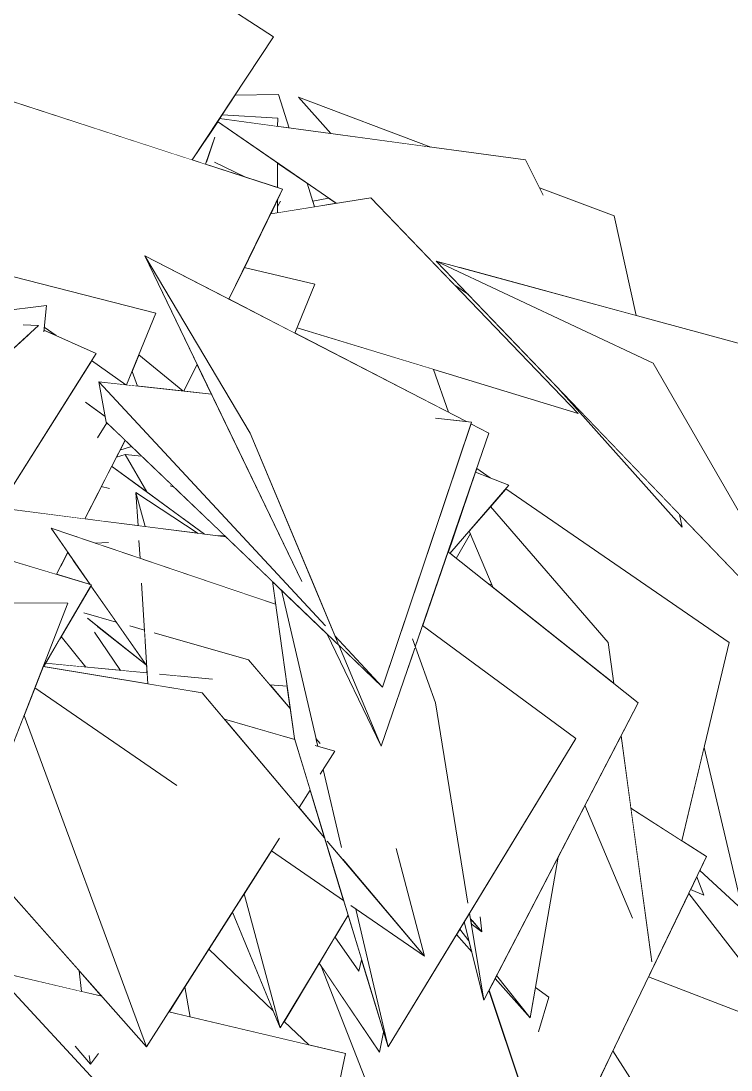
# Model space of a CAD drawing. Header units: millimetres. Extents: x -9413 to 8527, y -300 to 11224.
# Drawn here: x -4138 to -3605, y 4252 to 5039 of the extents above; entities that cross this region are included whole.
import ezdxf

# ---------------------------------------------------------------- set-up
doc = ezdxf.new("R2010")
doc.units = ezdxf.units.MM
doc.header["$MEASUREMENT"] = 0
doc.linetypes.add('Wipeout_Contour', pattern=[1000, 0, -1000])
doc.layers.add('Interior - Furniture', color=7, linetype='Continuous')
doc.layers.add('Interior - Furniture _Pen_No__4', color=7, linetype='Continuous', lineweight=20, true_color=0x029e21)

# ---------------------------------------------------------------- blocks, each defined once
blk = doc.blocks.new('Section Elem_40_6')
at = {"color": 254, "linetype": 'Wipeout_Contour', "lineweight": 0, "ltscale": 82566.717022}
blk.add_wipeout([(-4224.77, 5004.97), (-4214.01, 4984.25), (-4171.56, 4972.33), (-4194.39, 4946.44), (-4142.82, 4847.05), (-4036.72, 4820), (-4049.44, 4788.74), (-4016.46, 4761.62), (-4015.53, 4761.52), (-4005.69, 4781.64), (-4044.96, 4863.11), (-3981.78, 4830.58), (-3941.48, 4913.06)], dxfattribs=at).dxf.layer = 'Interior - Furniture'
at = {"color": 254, "linetype": 'Wipeout_Contour', "lineweight": 0, "ltscale": 25088.124125}
blk.add_wipeout([(-3918.85, 4904.16), (-3917.48, 4899.89), (-3901.32, 4902.5), (-3906.91, 4906.35)], dxfattribs=at).dxf.layer = 'Interior - Furniture'
at = {"color": 254, "linetype": 'Wipeout_Contour', "lineweight": 0, "ltscale": 18677.919272}
blk.add_wipeout([(-4063.64, 4717.24), (-4054.81, 4719.95), (-4059.81, 4724.74)], dxfattribs=at).dxf.layer = 'Interior - Furniture'
at = {"color": 254, "linetype": 'Wipeout_Contour', "lineweight": 0, "ltscale": 24077.358136}
blk.add_wipeout([(-3817.26, 4640.8), (-3815.9, 4639.72), (-3771.55, 4690.79), (-3796.58, 4700.76)], dxfattribs=at).dxf.layer = 'Interior - Furniture'
at = {"color": 254, "linetype": 'Wipeout_Contour', "lineweight": 0, "ltscale": 18604.345195}
blk.add_wipeout([(-4090.01, 4665.6), (-4075.08, 4663.7), (-4087, 4671.5)], dxfattribs=at).dxf.layer = 'Interior - Furniture'
at = {"color": 254, "linetype": 'Wipeout_Contour', "lineweight": 0, "ltscale": 17647.548662}
blk.add_wipeout([(-3996.9, 4342.59), (-3948.48, 4296.22), (-3979.21, 4370.35)], dxfattribs=at).dxf.layer = 'Interior - Furniture'
at = {"color": 254, "linetype": 'Wipeout_Contour', "lineweight": 0, "ltscale": 17352.718771}
blk.add_wipeout([(-3805.08, 4363.14), (-3808.49, 4357.54), (-3801.51, 4348.76)], dxfattribs=at).dxf.layer = 'Interior - Furniture'
at = {"color": 254, "linetype": 'Wipeout_Contour', "lineweight": 0, "ltscale": 40562.052589}
blk.add_wipeout([(-3914.02, 4332.04), (-3940.28, 4288.37), (-3921.87, 4270.73), (-3894.14, 4264.21), (-3897.68, 4247.56), (-3869.83, 4220.88), (-3912.53, 4329.86)], dxfattribs=at).dxf.layer = 'Interior - Furniture'
at = {"color": 254, "linetype": 'Wipeout_Contour', "lineweight": 0, "ltscale": 17831.009233}
blk.add_wipeout([(-4094.27, 4326.38), (-4092.39, 4310.78), (-4077.31, 4307.23)], dxfattribs=at).dxf.layer = 'Interior - Furniture'
at = {"color": 254, "linetype": 'Wipeout_Contour', "lineweight": 0, "ltscale": 22350.786551}
blk.add_wipeout([(-3693.57, 4266.14), (-3589.89, 4105.52), (-3579.7, 4288.2), (-3666.76, 4321.75)], dxfattribs=at).dxf.layer = 'Interior - Furniture'
at = {"color": 254, "linetype": 'Wipeout_Contour', "lineweight": 0, "ltscale": 17706.441268}
blk.add_wipeout([(-4086.61, 4262.66), (-4085.83, 4256.13), (-4079.72, 4264.17)], dxfattribs=at).dxf.layer = 'Interior - Furniture'
at = {"color": 254, "linetype": 'Wipeout_Contour', "lineweight": 0, "ltscale": 25370.254158}
blk.add_wipeout([(-3998.66, 4933.71), (-3999.31, 4931.82), (-3969.34, 4922.09), (-3992.68, 4933.42)], dxfattribs=at).dxf.layer = 'Interior - Furniture'
at = {"color": 254, "linetype": 'Wipeout_Contour', "lineweight": 0, "ltscale": 18877.6144}
blk.add_wipeout([(-3945.38, 4903.89), (-3945.39, 4900.03), (-3943, 4904.04)], dxfattribs=at).dxf.layer = 'Interior - Furniture'
at = {"color": 254, "linetype": 'Wipeout_Contour', "lineweight": 0, "ltscale": 24968.38275}
blk.add_wipeout([(-3970.22, 4854.24), (-3981.78, 4830.58), (-3932.24, 4805.07), (-3917.21, 4841.92)], dxfattribs=at).dxf.layer = 'Interior - Furniture'
at = {"color": 254, "linetype": 'Wipeout_Contour', "lineweight": 0, "ltscale": 24899.48713}
blk.add_wipeout([(-4005.69, 4781.64), (-4015.53, 4761.52), (-4003.45, 4760.23), (-3994.93, 4759.31)], dxfattribs=at).dxf.layer = 'Interior - Furniture'
at = {"color": 254, "linetype": 'Wipeout_Contour', "lineweight": 0, "ltscale": 18778.927451}
blk.add_wipeout([(-4054.52, 4776.28), (-4058.64, 4766.15), (-4050.31, 4765.26)], dxfattribs=at).dxf.layer = 'Interior - Furniture'
at = {"color": 254, "linetype": 'Wipeout_Contour', "lineweight": 0, "ltscale": 31105.254323}
blk.add_wipeout([(-4066.3, 4712.03), (-4059.63, 4713.93), (-4047.32, 4712.76), (-4054.81, 4719.95), (-4063.64, 4717.24)], dxfattribs=at).dxf.layer = 'Interior - Furniture'
at = {"color": 254, "linetype": 'Wipeout_Contour', "lineweight": 0, "ltscale": 18118.360216}
blk.add_wipeout([(-3795.7, 4703.33), (-3796.58, 4700.76), (-3785.64, 4696.4)], dxfattribs=at).dxf.layer = 'Interior - Furniture'
at = {"color": 254, "linetype": 'Wipeout_Contour', "lineweight": 0, "ltscale": 43367.562026}
blk.add_wipeout([(-4072.28, 4700.31), (-4077.6, 4689.9), (-4071.48, 4688.31), (-4050.3, 4660.53), (-4050.01, 4660.5), (-4051.56, 4685.51), (-4040.2, 4678.02)], dxfattribs=at).dxf.layer = 'Interior - Furniture'
at = {"color": 254, "linetype": 'Wipeout_Contour', "lineweight": 0, "ltscale": 24029.018725}
blk.add_wipeout([(-3801.32, 4656.5), (-3815.9, 4639.72), (-3811.09, 4635.9), (-3800.5, 4654.54)], dxfattribs=at).dxf.layer = 'Interior - Furniture'
at = {"color": 254, "linetype": 'Wipeout_Contour', "lineweight": 0, "ltscale": 36002.176273}
blk.add_wipeout([(-4193.26, 4385.08), (-4140.83, 4322.15), (-4092.39, 4310.78), (-4094.27, 4326.38), (-4111.96, 4346.37), (-4166.54, 4408.02)], dxfattribs=at).dxf.layer = 'Interior - Furniture'
at = {"color": 254, "linetype": 'Wipeout_Contour', "lineweight": 0, "ltscale": 23117.989887}
blk.add_wipeout([(-3810.95, 4353.49), (-3799.47, 4340.52), (-3801.51, 4348.76), (-3808.49, 4357.54)], dxfattribs=at).dxf.layer = 'Interior - Furniture'
at = {"color": 254, "linetype": 'Wipeout_Contour', "lineweight": 0, "ltscale": 17722.903846}
blk.add_wipeout([(-4086.61, 4262.66), (-4097.19, 4269.77), (-4085.83, 4256.13)], dxfattribs=at).dxf.layer = 'Interior - Furniture'
at = {"color": 254, "linetype": 'Wipeout_Contour', "lineweight": 0, "ltscale": 16726.877204}
blk.add_wipeout([(-3707.46, 4237.34), (-3589.89, 4105.52), (-3693.57, 4266.14)], dxfattribs=at).dxf.layer = 'Interior - Furniture'
at = {"color": 254, "linetype": 'Wipeout_Contour', "lineweight": 0, "ltscale": 30727.108751}
blk.add_wipeout([(-3930.64, 4808.99), (-3932.24, 4805.07), (-3821.1, 4747.84), (-3816.99, 4745.72), (-3828.05, 4777.8)], dxfattribs=at).dxf.layer = 'Interior - Furniture'
at = {"color": 254, "linetype": 'Wipeout_Contour', "lineweight": 0, "ltscale": 25019.154336}
blk.add_wipeout([(-4049.44, 4788.74), (-4054.52, 4776.28), (-4050.31, 4765.26), (-4016.46, 4761.62)], dxfattribs=at).dxf.layer = 'Interior - Furniture'
at = {"color": 254, "linetype": 'Wipeout_Contour', "lineweight": 0, "ltscale": 24855.54726}
blk.add_wipeout([(-4069.85, 4705.08), (-4043.54, 4685.83), (-4059.63, 4713.93), (-4066.3, 4712.03)], dxfattribs=at).dxf.layer = 'Interior - Furniture'
at = {"color": 254, "linetype": 'Wipeout_Contour', "lineweight": 0, "ltscale": 74341.45539}
blk.add_wipeout([(-3786.43, 4311.91), (-3739.34, 4171.2), (-3623.24, 4412.03), (-3679.96, 4448.37), (-3664.27, 4333.15), (-3678.86, 4366.39), (-3714.43, 4450.64), (-3734.61, 4411.75), (-3751.66, 4313.71), (-3741.49, 4306.64), (-3749.31, 4280.52), (-3755.98, 4291.41), (-3781.88, 4320.66)], dxfattribs=at).dxf.layer = 'Interior - Furniture'
at = {"layer": 'Interior - Furniture _Pen_No__4', "linetype": 'Continuous'}
blk.add_line((-3589.89, 4105.52), (-3693.57, 4266.14), dxfattribs=at)
at = {"color": 254, "linetype": 'Wipeout_Contour', "lineweight": 0, "ltscale": 37281.29518}
blk.add_wipeout([(-3970.22, 4854.24), (-3917.21, 4841.92), (-3930.64, 4808.99), (-3719.66, 4744.84), (-3875.24, 4906.7), (-3950.52, 4894.57)], dxfattribs=at).dxf.layer = 'Interior - Furniture'
at = {"color": 254, "linetype": 'Wipeout_Contour', "lineweight": 0, "ltscale": 37139.005288}
blk.add_wipeout([(-4047.32, 4712.76), (-4059.63, 4713.93), (-4043.54, 4685.83), (-4015.74, 4665.49), (-4025.91, 4690.38), (-4023.32, 4689.76)], dxfattribs=at).dxf.layer = 'Interior - Furniture'
at = {"color": 254, "linetype": 'Wipeout_Contour', "lineweight": 0, "ltscale": 52745.226523}
blk.add_wipeout([(-3773.77, 4688.23), (-3785.41, 4674.83), (-3696.9, 4572.74), (-3692.7, 4541.93), (-3674.53, 4527.51), (-3687.37, 4502.77), (-3679.96, 4448.37), (-3641.77, 4423.91), (-3606.1, 4572.74)], dxfattribs=at).dxf.layer = 'Interior - Furniture'
at = {"color": 254, "linetype": 'Wipeout_Contour', "lineweight": 0, "ltscale": 17078.662817}
blk.add_wipeout([(-3786.43, 4311.91), (-3786.64, 4311.5), (-3739.34, 4171.2)], dxfattribs=at).dxf.layer = 'Interior - Furniture'
at = {"color": 254, "linetype": 'Wipeout_Contour', "lineweight": 0, "ltscale": 62302.401061}
blk.add_wipeout([(-3990.33, 4963.86), (-3901.32, 4902.5), (-3875.24, 4906.7), (-3812.04, 4840.95), (-3801.92, 4833.97), (-3826.1, 4859.16), (-3809.37, 4854.6), (-3745.92, 4908.78), (-3759.18, 4935.2), (-3988.86, 4966.09)], dxfattribs=at).dxf.layer = 'Interior - Furniture'
at = {"color": 254, "linetype": 'Wipeout_Contour', "lineweight": 0, "ltscale": 37176.554326}
blk.add_wipeout([(-4077.6, 4689.9), (-4087, 4671.5), (-4075.08, 4663.7), (-4055.03, 4661.14), (-4050.3, 4660.53), (-4071.48, 4688.31)], dxfattribs=at).dxf.layer = 'Interior - Furniture'
at = {"color": 254, "linetype": 'Wipeout_Contour', "lineweight": 0, "ltscale": 29726.858374}
blk.add_wipeout([(-3801.32, 4656.5), (-3783.33, 4613.87), (-3692.7, 4541.93), (-3696.9, 4572.74), (-3785.41, 4674.83)], dxfattribs=at).dxf.layer = 'Interior - Furniture'
at = {"color": 254, "linetype": 'Wipeout_Contour', "lineweight": 0, "ltscale": 23001.369438}
blk.add_wipeout([(-3687.37, 4502.77), (-3714.43, 4450.64), (-3678.86, 4366.39), (-3664.27, 4333.15)], dxfattribs=at).dxf.layer = 'Interior - Furniture'
at = {"color": 254, "linetype": 'Wipeout_Contour', "lineweight": 0, "ltscale": 28577.46284}
blk.add_wipeout([(-3624.99, 4493.94), (-3641.77, 4423.91), (-3623.24, 4412.03), (-3628.28, 4401.58), (-3596.08, 4372.07)], dxfattribs=at).dxf.layer = 'Interior - Furniture'
at = {"color": 254, "linetype": 'Wipeout_Contour', "lineweight": 0, "ltscale": 17225.31579}
blk.add_wipeout([(-3734.61, 4411.75), (-3780.82, 4322.72), (-3755.61, 4290.99)], dxfattribs=at).dxf.layer = 'Interior - Furniture'
at = {"color": 254, "linetype": 'Wipeout_Contour', "lineweight": 0, "ltscale": 38115.53416}
blk.add_wipeout([(-3986.92, 4969.04), (-3945.16, 4966.46), (-3945.18, 4960.22), (-3936.45, 4959.04), (-3944.55, 4984.29), (-3977.28, 4983.69)], dxfattribs=at).dxf.layer = 'Interior - Furniture'
at = {"color": 254, "linetype": 'Wipeout_Contour', "lineweight": 0, "ltscale": 18908.557884}
blk.add_wipeout([(-3929.66, 4982.12), (-3905.29, 4954.85), (-3830.15, 4944.75)], dxfattribs=at).dxf.layer = 'Interior - Furniture'
at = {"color": 254, "linetype": 'Wipeout_Contour', "lineweight": 0, "ltscale": 25433.653843}
blk.add_wipeout([(-4009.28, 4935.05), (-3999.31, 4931.82), (-3992.35, 4952.05), (-3998.27, 4951.79)], dxfattribs=at).dxf.layer = 'Interior - Furniture'
at = {"color": 254, "linetype": 'Wipeout_Contour', "lineweight": 0, "ltscale": 62938.200984}
blk.add_wipeout([(-3945.41, 4895.39), (-3917.48, 4899.89), (-3923.14, 4917.54), (-3945.28, 4932.8), (-3945.34, 4914.31), (-3941.48, 4913.06), (-3945.37, 4905.09), (-3945.38, 4903.89), (-3943, 4904.04), (-3945.39, 4900.03)], dxfattribs=at).dxf.layer = 'Interior - Furniture'
at = {"color": 254, "linetype": 'Wipeout_Contour', "lineweight": 0, "ltscale": 30717.293159}
blk.add_wipeout([(-3745.92, 4908.78), (-3809.37, 4854.6), (-3676.09, 4818.28), (-3692.44, 4893.02), (-3748.6, 4914.12)], dxfattribs=at).dxf.layer = 'Interior - Furniture'
at = {"color": 254, "linetype": 'Wipeout_Contour', "lineweight": 0, "ltscale": 17889.13816}
blk.add_wipeout([(-3734.79, 4764.03), (-3641.34, 4659.44), (-3643.39, 4668.8)], dxfattribs=at).dxf.layer = 'Interior - Furniture'
at = {"color": 254, "linetype": 'Wipeout_Contour', "lineweight": 0, "ltscale": 30898.64637}
blk.add_wipeout([(-4069.85, 4705.08), (-4072.28, 4700.31), (-4040.2, 4678.02), (-4004.89, 4654.74), (-4000.23, 4654.14)], dxfattribs=at).dxf.layer = 'Interior - Furniture'
at = {"color": 254, "linetype": 'Wipeout_Contour', "lineweight": 0, "ltscale": 17087.491739}
blk.add_wipeout([(-3630.54, 4396.89), (-3635.13, 4387.38), (-3625.09, 4383.1)], dxfattribs=at).dxf.layer = 'Interior - Furniture'
at = {"color": 254, "linetype": 'Wipeout_Contour', "lineweight": 0, "ltscale": 17187.292105}
blk.add_wipeout([(-3781.88, 4320.66), (-3755.61, 4290.99), (-3780.82, 4322.72)], dxfattribs=at).dxf.layer = 'Interior - Furniture'
at = {"layer": 'Interior - Furniture _Pen_No__4', "linetype": 'Continuous'}
for p, q in [((-3830.15, 4944.75), (-3929.66, 4982.12)), ((-3929.66, 4982.12), (-3905.29, 4954.85)), ((-3745.88, 4908.7), (-3759.18, 4935.2)), ((-3917.48, 4899.89), (-3923.14, 4917.54)), ((-3692.44, 4893.02), (-3748.6, 4914.12)), ((-3906.91, 4906.35), (-3918.85, 4904.16))]:
    blk.add_line(p, q, dxfattribs=at)
at = {"color": 254, "linetype": 'Wipeout_Contour', "lineweight": 0, "ltscale": 58580.558813}
blk.add_wipeout([(-4177.09, 5176.46), (-4203.58, 5193.71), (-4152.31, 4981.46), (-4009.28, 4935.05), (-3948.4, 5027.58), (-4061.27, 5101.07), (-4059.45, 5067.61), (-4072.62, 5080.11), (-4074.91, 5047.08)], dxfattribs=at).dxf.layer = 'Interior - Furniture'
at = {"color": 254, "linetype": 'Wipeout_Contour', "lineweight": 0, "ltscale": 18872.211044}
blk.add_wipeout([(-3950.52, 4894.57), (-3945.41, 4895.39), (-3945.37, 4905.09)], dxfattribs=at).dxf.layer = 'Interior - Furniture'
at = {"color": 254, "linetype": 'Wipeout_Contour', "lineweight": 0, "ltscale": 36908.243403}
blk.add_wipeout([(-4025.91, 4690.38), (-4015.74, 4665.49), (-4000.23, 4654.14), (-3990.07, 4652.84), (-3985.11, 4653.14), (-4023.32, 4689.76)], dxfattribs=at).dxf.layer = 'Interior - Furniture'
at = {"color": 254, "linetype": 'Wipeout_Contour', "lineweight": 0, "ltscale": 16926.422173}
blk.add_wipeout([(-3666.76, 4321.75), (-3554.81, 4278.6), (-3636.55, 4384.43)], dxfattribs=at).dxf.layer = 'Interior - Furniture'
at = {"color": 254, "linetype": 'Wipeout_Contour', "lineweight": 0, "ltscale": 91209.184637}
blk.add_wipeout([(-3912.53, 4329.86), (-3849.94, 4170.13), (-3833.47, 4170.01), (-3844.87, 4157.18), (-3828.28, 4114.86), (-3814.76, 4110.11), (-3814.85, 4080.56), (-3811.64, 4072.38), (-3761.96, 4238.28), (-3786.64, 4311.5), (-3790.45, 4304.17), (-3799.47, 4340.52), (-3810.95, 4353.49), (-3862.28, 4269.15), (-3865.68, 4280.35), (-3868.73, 4265.35)], dxfattribs=at).dxf.layer = 'Interior - Furniture'
at = {"color": 254, "linetype": 'Wipeout_Contour', "lineweight": 0, "ltscale": 28516.968401}
blk.add_wipeout([(-3755.98, 4291.41), (-3749.31, 4280.52), (-3741.49, 4306.64), (-3751.66, 4313.71), (-3755.61, 4290.99)], dxfattribs=at).dxf.layer = 'Interior - Furniture'
at = {"layer": 'Interior - Furniture _Pen_No__4', "linetype": 'Continuous'}
for p, q in [((-3948.4, 5027.58), (-4061.27, 5101.07)), ((-3944.55, 4984.29), (-3977.28, 4983.69)), ((-3875.24, 4906.7), (-3950.52, 4894.57)), ((-3945.41, 4895.39), (-3945.37, 4905.09)), ((-3945.39, 4900.03), (-3943, 4904.05)), ((-3596.08, 4372.07), (-3624.99, 4493.94)), ((-3625.09, 4383.1), (-3630.54, 4396.89)), ((-3628.28, 4401.58), (-3596.08, 4372.07)), ((-3635.13, 4387.38), (-3625.09, 4383.1)), ((-3554.81, 4278.6), (-3636.55, 4384.43)), ((-3666.76, 4321.75), (-3554.81, 4278.6))]:
    blk.add_line(p, q, dxfattribs=at)
at = {"color": 254, "linetype": 'Wipeout_Contour', "lineweight": 0, "ltscale": 50732.524591}
blk.add_wipeout([(-3992.35, 4952.05), (-3998.66, 4933.71), (-3992.68, 4933.42), (-3969.34, 4922.09), (-3945.34, 4914.31), (-3945.28, 4932.8), (-3990.33, 4963.86), (-3998.27, 4951.79)], dxfattribs=at).dxf.layer = 'Interior - Furniture'
at = {"color": 254, "linetype": 'Wipeout_Contour', "lineweight": 0, "ltscale": 85513.599772}
blk.add_wipeout([(-3946.72, 4601.57), (-4115.34, 4658.61), (-4086.05, 4616.45), (-4084.95, 4616.12), (-4085.35, 4615.44), (-4043.49, 4555.2), (-4044.57, 4572.61), (-4056.18, 4585.22), (-4045.15, 4582.08), (-4047.33, 4617.25), (-4031.88, 4578.3), (-3967.19, 4559.88), (-3951.13, 4541.14), (-3938.11, 4539.9)], dxfattribs=at).dxf.layer = 'Interior - Furniture'
at = {"color": 254, "linetype": 'Wipeout_Contour', "lineweight": 0, "ltscale": 64101.386527}
blk.add_wipeout([(-3836.31, 4585.57), (-3721.29, 4500.81), (-3801.08, 4369.72), (-3800.35, 4365.26), (-3799.53, 4364.3), (-3793.05, 4366.92), (-3791.99, 4355.5), (-3799.78, 4361.69), (-3790.45, 4304.17), (-3674.53, 4527.51), (-3817.26, 4640.8)], dxfattribs=at).dxf.layer = 'Interior - Furniture'
at = {"color": 254, "linetype": 'Wipeout_Contour', "lineweight": 0, "ltscale": 23328.551366}
blk.add_wipeout([(-3892.33, 4368.09), (-3902.15, 4351.77), (-3884.2, 4325.94), (-3882.14, 4334.53)], dxfattribs=at).dxf.layer = 'Interior - Furniture'
at = {"layer": 'Interior - Furniture _Pen_No__4', "linetype": 'Continuous'}
for p, q in [((-3999.31, 4931.82), (-3992.34, 4952.06)), ((-3969.34, 4922.09), (-3992.73, 4933.44)), ((-3945.34, 4914.31), (-3945.28, 4932.8)), ((-3664.27, 4333.12), (-3687.37, 4502.77)), ((-3714.43, 4450.64), (-3678.65, 4365.88)), ((-3623.24, 4412.03), (-3679.96, 4448.37))]:
    blk.add_line(p, q, dxfattribs=at)
at = {"color": 254, "linetype": 'Wipeout_Contour', "lineweight": 0, "ltscale": 25421.357918}
blk.add_wipeout([(-3988.86, 4966.09), (-3945.18, 4960.22), (-3945.16, 4966.46), (-3986.92, 4969.04)], dxfattribs=at).dxf.layer = 'Interior - Furniture'
at = {"color": 254, "linetype": 'Wipeout_Contour', "lineweight": 0, "ltscale": 104893.042508}
blk.add_wipeout([(-4157.11, 4669.7), (-4114.66, 4657.63), (-4115.34, 4658.61), (-4100.82, 4653.7), (-4096.69, 4652.52), (-4096.79, 4652.33), (-4082.1, 4647.37), (-4072.34, 4647.95), (-4076.92, 4645.61), (-4048.49, 4636), (-4049.32, 4649.3), (-4041.8, 4633.73), (-3959.54, 4605.9), (-3947.14, 4604.52), (-3949.11, 4618.63), (-3984, 4652.07), (-4154.51, 4673.84)], dxfattribs=at).dxf.layer = 'Interior - Furniture'
at = {"color": 254, "linetype": 'Wipeout_Contour', "lineweight": 0, "ltscale": 36644.933839}
blk.add_wipeout([(-4080.62, 4585.06), (-4082.81, 4580.63), (-4063.26, 4551.83), (-4043.16, 4549.92), (-4043.49, 4555.2), (-4043.99, 4555.92)], dxfattribs=at).dxf.layer = 'Interior - Furniture'
at = {"color": 254, "linetype": 'Wipeout_Contour', "lineweight": 0, "ltscale": 18414.293984}
blk.add_wipeout([(-4119.54, 4557.2), (-4090.93, 4554.47), (-4108.97, 4575.19)], dxfattribs=at).dxf.layer = 'Interior - Furniture'
at = {"color": 254, "linetype": 'Wipeout_Contour', "lineweight": 0, "ltscale": 29633.563819}
blk.add_wipeout([(-3846.98, 4554.64), (-3802.27, 4377.09), (-3826.66, 4527.51), (-3844.01, 4575.5), (-3842.15, 4568.66)], dxfattribs=at).dxf.layer = 'Interior - Furniture'
at = {"color": 254, "linetype": 'Wipeout_Contour', "lineweight": 0, "ltscale": 30077.571282}
blk.add_wipeout([(-4135.6, 4518.07), (-4043.66, 4269.22), (-3943.8, 4425.9), (-4021.07, 4465.38), (-4127.55, 4538.68)], dxfattribs=at).dxf.layer = 'Interior - Furniture'
at = {"color": 254, "linetype": 'Wipeout_Contour', "lineweight": 0, "ltscale": 17316.284983}
blk.add_wipeout([(-3801.08, 4369.72), (-3805.08, 4363.14), (-3790.45, 4304.17)], dxfattribs=at).dxf.layer = 'Interior - Furniture'
at = {"color": 254, "linetype": 'Wipeout_Contour', "lineweight": 0, "ltscale": 34842.786809}
blk.add_wipeout([(-3902.15, 4351.77), (-3914.02, 4332.04), (-3868.73, 4265.35), (-3865.68, 4280.35), (-3882.14, 4334.53), (-3884.2, 4325.94)], dxfattribs=at).dxf.layer = 'Interior - Furniture'
at = {"layer": 'Interior - Furniture _Pen_No__4', "linetype": 'Continuous'}
for p, q in [((-4009.28, 4935.05), (-3948.4, 5027.58)), ((-3941.48, 4913.06), (-4224.77, 5004.97)), ((-3936.45, 4959.04), (-3944.55, 4984.29)), ((-3990.33, 4963.86), (-3901.32, 4902.5)), ((-3759.18, 4935.2), (-3988.86, 4966.09)), ((-3945.16, 4966.46), (-3986.92, 4969.04)), ((-3945.18, 4960.22), (-3945.16, 4966.46)), ((-3914.02, 4170.6), (-3894.14, 4264.21))]:
    blk.add_line(p, q, dxfattribs=at)
at = {"color": 254, "linetype": 'Wipeout_Contour', "lineweight": 0, "ltscale": 23921.075833}
blk.add_wipeout([(-3545.07, 4782.58), (-3826.1, 4859.16), (-3663.22, 4782.58), (-3529.21, 4549.85)], dxfattribs=at).dxf.layer = 'Interior - Furniture'
at = {"color": 254, "linetype": 'Wipeout_Contour', "lineweight": 0, "ltscale": 18504.623754}
blk.add_wipeout([(-4051.56, 4685.51), (-4044.63, 4659.81), (-4004.89, 4654.74)], dxfattribs=at).dxf.layer = 'Interior - Furniture'
at = {"color": 254, "linetype": 'Wipeout_Contour', "lineweight": 0, "ltscale": 18546.248539}
blk.add_wipeout([(-4072.34, 4647.95), (-4082.1, 4647.37), (-4076.92, 4645.61)], dxfattribs=at).dxf.layer = 'Interior - Furniture'
at = {"color": 254, "linetype": 'Wipeout_Contour', "lineweight": 0, "ltscale": 18468.632921}
blk.add_wipeout([(-4041.8, 4633.73), (-4049.32, 4649.3), (-4048.49, 4636)], dxfattribs=at).dxf.layer = 'Interior - Furniture'
at = {"color": 254, "linetype": 'Wipeout_Contour', "lineweight": 0, "ltscale": 18381.054475}
blk.add_wipeout([(-3985.11, 4653.14), (-3990.07, 4652.84), (-3984, 4652.07)], dxfattribs=at).dxf.layer = 'Interior - Furniture'
at = {"color": 254, "linetype": 'Wipeout_Contour', "lineweight": 0, "ltscale": 24728.841386}
blk.add_wipeout([(-4111.25, 4624), (-4086.05, 4616.45), (-4098.63, 4634.56), (-4108.41, 4629.58)], dxfattribs=at).dxf.layer = 'Interior - Furniture'
at = {"color": 254, "linetype": 'Wipeout_Contour', "lineweight": 0, "ltscale": 42647.979067}
blk.add_wipeout([(-4031.88, 4578.3), (-4047.33, 4617.25), (-4042.66, 4541.75), (-4032.75, 4540.12), (-4033.91, 4549.03), (-4020.28, 4547.73), (-4037.8, 4579.99)], dxfattribs=at).dxf.layer = 'Interior - Furniture'
at = {"color": 254, "linetype": 'Wipeout_Contour', "lineweight": 0, "ltscale": 18201.386198}
blk.add_wipeout([(-3959.54, 4605.9), (-3946.72, 4601.57), (-3947.14, 4604.52)], dxfattribs=at).dxf.layer = 'Interior - Furniture'
at = {"color": 254, "linetype": 'Wipeout_Contour', "lineweight": 0, "ltscale": 24542.28884}
blk.add_wipeout([(-4107.72, 4577.32), (-4108.97, 4575.19), (-4090.93, 4554.47), (-4089.13, 4554.3)], dxfattribs=at).dxf.layer = 'Interior - Furniture'
at = {"color": 254, "linetype": 'Wipeout_Contour', "lineweight": 0, "ltscale": 18083.396366}
blk.add_wipeout([(-4174.91, 4417.47), (-4043.66, 4269.22), (-4135.6, 4518.07)], dxfattribs=at).dxf.layer = 'Interior - Furniture'
at = {"color": 254, "linetype": 'Wipeout_Contour', "lineweight": 0, "ltscale": 23874.262025}
blk.add_wipeout([(-3932.37, 4499.89), (-3985.19, 4515.28), (-3929.15, 4448.89), (-3920.84, 4461.93)], dxfattribs=at).dxf.layer = 'Interior - Furniture'
at = {"color": 254, "linetype": 'Wipeout_Contour', "lineweight": 0, "ltscale": 29374.264733}
blk.add_wipeout([(-3970.36, 4384.23), (-3943.21, 4283.5), (-3892.33, 4368.09), (-3895.66, 4379.06), (-3949.87, 4416.37)], dxfattribs=at).dxf.layer = 'Interior - Furniture'
at = {"color": 254, "linetype": 'Wipeout_Contour', "lineweight": 0, "ltscale": 17967.402372}
blk.add_wipeout([(-3663.22, 4782.58), (-3826.1, 4859.16), (-3529.21, 4549.85)], dxfattribs=at).dxf.layer = 'Interior - Furniture'
at = {"color": 254, "linetype": 'Wipeout_Contour', "lineweight": 0, "ltscale": 18538.43535}
blk.add_wipeout([(-4051.56, 4685.51), (-4050.01, 4660.5), (-4044.63, 4659.81)], dxfattribs=at).dxf.layer = 'Interior - Furniture'
at = {"color": 254, "linetype": 'Wipeout_Contour', "lineweight": 0, "ltscale": 18570.768917}
blk.add_wipeout([(-4108.41, 4629.58), (-4098.63, 4634.56), (-4102.8, 4640.56)], dxfattribs=at).dxf.layer = 'Interior - Furniture'
at = {"color": 254, "linetype": 'Wipeout_Contour', "lineweight": 0, "ltscale": 61376.919133}
blk.add_wipeout([(-4107.72, 4577.32), (-4089.13, 4554.3), (-4063.26, 4551.83), (-4082.81, 4580.63), (-4080.62, 4585.06), (-4088, 4590.93), (-4090.74, 4595.06), (-4071.14, 4589.48), (-4067.06, 4589.13), (-4085.35, 4615.44)], dxfattribs=at).dxf.layer = 'Interior - Furniture'
at = {"color": 254, "linetype": 'Wipeout_Contour', "lineweight": 0, "ltscale": 17856.010545}
blk.add_wipeout([(-3916.98, 4495.41), (-3913.15, 4474), (-3902.24, 4491.12)], dxfattribs=at).dxf.layer = 'Interior - Furniture'
at = {"color": 254, "linetype": 'Wipeout_Contour', "lineweight": 0, "ltscale": 17647.565212}
blk.add_wipeout([(-3979.21, 4370.35), (-3943.21, 4283.5), (-3970.36, 4384.23)], dxfattribs=at).dxf.layer = 'Interior - Furniture'
at = {"color": 254, "linetype": 'Wipeout_Contour', "lineweight": 0, "ltscale": 59304.789118}
blk.add_wipeout([(-4238.64, 4192.38), (-4234.72, 4192.58), (-4178.79, 4124.56), (-4166.23, 4126.01), (-4211.53, 4170.01), (-4152.49, 4170.57), (-4124.99, 4138.07), (-4061.46, 4221.36), (-4204.4, 4375.52), (-4233.93, 4350.17)], dxfattribs=at).dxf.layer = 'Interior - Furniture'
at = {"layer": 'Interior - Furniture _Pen_No__4', "linetype": 'Continuous'}
for p, q in [((-3676.09, 4818.28), (-3692.44, 4893.02)), ((-3529.21, 4549.85), (-3663.22, 4782.58)), ((-3734.79, 4764.03), (-3641.34, 4659.44)), ((-3641.34, 4659.44), (-3643.39, 4668.8)), ((-3692.7, 4541.93), (-3696.9, 4572.74)), ((-3641.77, 4423.91), (-3606.1, 4572.74)), ((-4077.31, 4307.23), (-4158.83, 4326.38)), ((-4094.27, 4326.38), (-4092.39, 4310.78)), ((-4085.83, 4256.13), (-4097.23, 4269.81)), ((-4086.61, 4262.68), (-4085.83, 4256.13)), ((-4085.83, 4256.13), (-4079.7, 4264.19))]:
    blk.add_line(p, q, dxfattribs=at)
at = {"color": 254, "linetype": 'Wipeout_Contour', "lineweight": 0, "ltscale": 24577.389158}
blk.add_wipeout([(-3994.93, 4759.31), (-4079.44, 4768.39), (-3909.21, 4585.38), (-3927.08, 4618.54)], dxfattribs=at).dxf.layer = 'Interior - Furniture'
at = {"color": 254, "linetype": 'Wipeout_Contour', "lineweight": 0, "ltscale": 30208.218538}
blk.add_wipeout([(-3826.52, 4741.22), (-3921.85, 4624.92), (-3902.15, 4577.79), (-3866.36, 4539.32), (-3799.59, 4738.33)], dxfattribs=at).dxf.layer = 'Interior - Furniture'
at = {"color": 254, "linetype": 'Wipeout_Contour', "lineweight": 0, "ltscale": 42785.204337}
blk.add_wipeout([(-3909.21, 4585.38), (-4079.44, 4768.39), (-4073.99, 4738.33), (-4073.47, 4737.83), (-3866.36, 4539.32), (-3902.15, 4577.79), (-3899.79, 4572.14)], dxfattribs=at).dxf.layer = 'Interior - Furniture'
at = {"layer": 'Interior - Furniture _Pen_No__4', "linetype": 'Continuous'}
blk.add_line((-4050.01, 4660.5), (-4051.56, 4685.51), dxfattribs=at)
at = {"color": 254, "linetype": 'Wipeout_Contour', "lineweight": 0, "ltscale": 63164.87459}
blk.add_wipeout([(-4190.54, 4859.22), (-4139.66, 4823.19), (-4118.78, 4825.89), (-4120.49, 4809.61), (-4111.55, 4803.27), (-4081.48, 4789.87), (-4084.92, 4784.41), (-4059.23, 4766.22), (-4058.64, 4766.15), (-4036.72, 4820)], dxfattribs=at).dxf.layer = 'Interior - Furniture'
at = {"color": 254, "linetype": 'Wipeout_Contour', "lineweight": 0, "ltscale": 124289.328311}
blk.add_wipeout([(-3942.36, 4612.16), (-3916.29, 4500.51), (-3913.39, 4497.13), (-3916.15, 4499.91), (-3914.97, 4494.82), (-3902.24, 4491.12), (-3910.92, 4477.5), (-3897.25, 4418.96), (-3856.2, 4418.09), (-3834.83, 4337.19), (-3886.46, 4372.72), (-3862.28, 4269.15), (-3721.29, 4500.81), (-3836.31, 4585.57), (-3841.85, 4569.52), (-3826.66, 4527.51), (-3820.4, 4488.89), (-3802.27, 4377.09), (-3846.98, 4554.64), (-3867.55, 4495.01), (-3908.25, 4579.47)], dxfattribs=at).dxf.layer = 'Interior - Furniture'
at = {"color": 254, "linetype": 'Wipeout_Contour', "lineweight": 0, "ltscale": 18398.084878}
blk.add_wipeout([(-4071.14, 4589.48), (-4066.36, 4588.12), (-4067.06, 4589.13)], dxfattribs=at).dxf.layer = 'Interior - Furniture'
at = {"layer": 'Interior - Furniture _Pen_No__4', "linetype": 'Continuous'}
for p, q in [((-4054.52, 4776.28), (-4050.31, 4765.26)), ((-3606.1, 4572.74), (-3773.77, 4688.23)), ((-3755.61, 4290.99), (-3734.61, 4411.75)), ((-3739.34, 4171.2), (-3623.24, 4412.03)), ((-3781.88, 4320.66), (-3755.61, 4290.99)), ((-3755.61, 4290.99), (-3780.82, 4322.72)), ((-3786.64, 4311.5), (-3739.34, 4171.2)), ((-3739.34, 4171.2), (-3786.43, 4311.91)), ((-3741.49, 4306.64), (-3751.66, 4313.71)), ((-3749.32, 4280.5), (-3741.49, 4306.64))]:
    blk.add_line(p, q, dxfattribs=at)
at = {"color": 254, "linetype": 'Wipeout_Contour', "lineweight": 0, "ltscale": 30731.107523}
blk.add_wipeout([(-3803.46, 4738.75), (-4044.96, 4863.11), (-3965.78, 4730.01), (-3921.85, 4624.92), (-3826.52, 4741.22)], dxfattribs=at).dxf.layer = 'Interior - Furniture'
at = {"color": 254, "linetype": 'Wipeout_Contour', "lineweight": 0, "ltscale": 31716.954857}
blk.add_wipeout([(-4161.71, 4796.81), (-4226.19, 4739.07), (-4221.79, 4722.33), (-4124.68, 4810.88), (-4136.18, 4811.4)], dxfattribs=at).dxf.layer = 'Interior - Furniture'
at = {"color": 254, "linetype": 'Wipeout_Contour', "lineweight": 0, "ltscale": 94970.904975}
blk.add_wipeout([(-3942.36, 4612.16), (-3949.11, 4618.63), (-3932.65, 4500.81), (-3862.28, 4269.15), (-3886.46, 4372.72), (-3890.13, 4375.25), (-3907.89, 4423.72), (-3895.67, 4409.24), (-3897.25, 4418.96), (-3910.92, 4477.5), (-3913.15, 4474), (-3916.98, 4495.41), (-3914.97, 4494.82), (-3916.15, 4499.91), (-3916.47, 4500.71), (-3916.29, 4500.51)], dxfattribs=at).dxf.layer = 'Interior - Furniture'
at = {"color": 254, "linetype": 'Wipeout_Contour', "lineweight": 0, "ltscale": 24522.193579}
blk.add_wipeout([(-4066.36, 4588.12), (-4090.74, 4595.06), (-4088, 4590.93), (-4043.99, 4555.92)], dxfattribs=at).dxf.layer = 'Interior - Furniture'
at = {"color": 254, "linetype": 'Wipeout_Contour', "lineweight": 0, "ltscale": 17346.06791}
blk.add_wipeout([(-3793.05, 4366.92), (-3799.53, 4364.3), (-3791.99, 4355.5)], dxfattribs=at).dxf.layer = 'Interior - Furniture'
at = {"layer": 'Interior - Furniture _Pen_No__4', "linetype": 'Continuous'}
for p, q in [((-3719.66, 4744.84), (-3875.24, 4906.7)), ((-3545.07, 4782.58), (-3826.1, 4859.16)), ((-3663.22, 4782.58), (-3826.1, 4859.16)), ((-3812.04, 4840.95), (-3801.92, 4833.97)), ((-3816.99, 4745.72), (-3828.05, 4777.8)), ((-3914.02, 4332.04), (-3868.73, 4265.35)), ((-3912.53, 4329.86), (-3849.94, 4170.13)), ((-3868.73, 4265.35), (-3865.68, 4280.35))]:
    blk.add_line(p, q, dxfattribs=at)
at = {"color": 254, "linetype": 'Wipeout_Contour', "lineweight": 0, "ltscale": 57258.743506}
blk.add_wipeout([(-4246.53, 4804.34), (-4238.33, 4779.34), (-4161.71, 4796.81), (-4136.18, 4811.4), (-4124.68, 4810.88), (-4132.91, 4803.38), (-4120.86, 4806.13), (-4118.78, 4825.89), (-4241.78, 4809.98)], dxfattribs=at).dxf.layer = 'Interior - Furniture'
at = {"color": 254, "linetype": 'Wipeout_Contour', "lineweight": 0, "ltscale": 18339.1935}
blk.add_wipeout([(-4045.15, 4582.08), (-4056.18, 4585.22), (-4044.57, 4572.61)], dxfattribs=at).dxf.layer = 'Interior - Furniture'
at = {"color": 254, "linetype": 'Wipeout_Contour', "lineweight": 0, "ltscale": 48202.47275}
blk.add_wipeout([(-3967.19, 4559.88), (-4037.8, 4579.99), (-4020.28, 4547.73), (-3994.11, 4545.24), (-3940.3, 4502.2), (-3932.37, 4499.89), (-3932.65, 4500.81), (-3935.78, 4523.25)], dxfattribs=at).dxf.layer = 'Interior - Furniture'
at = {"color": 254, "linetype": 'Wipeout_Contour', "lineweight": 0, "ltscale": 24452.868031}
blk.add_wipeout([(-4121.04, 4554.64), (-4042.66, 4541.75), (-4043.16, 4549.92), (-4119.54, 4557.2)], dxfattribs=at).dxf.layer = 'Interior - Furniture'
at = {"color": 254, "linetype": 'Wipeout_Contour', "lineweight": 0, "ltscale": 17892.910224}
blk.add_wipeout([(-3916.47, 4500.71), (-3916.15, 4499.91), (-3913.39, 4497.13)], dxfattribs=at).dxf.layer = 'Interior - Furniture'
at = {"color": 254, "linetype": 'Wipeout_Contour', "lineweight": 0, "ltscale": 17781.327669}
blk.add_wipeout([(-3920.84, 4461.93), (-3929.15, 4448.89), (-3909.98, 4426.2)], dxfattribs=at).dxf.layer = 'Interior - Furniture'
at = {"color": 254, "linetype": 'Wipeout_Contour', "lineweight": 0, "ltscale": 23429.808344}
blk.add_wipeout([(-3897.25, 4418.96), (-3895.67, 4409.24), (-3834.83, 4337.19), (-3856.2, 4418.09)], dxfattribs=at).dxf.layer = 'Interior - Furniture'
at = {"color": 254, "linetype": 'Wipeout_Contour', "lineweight": 0, "ltscale": 17347.174155}
blk.add_wipeout([(-3791.99, 4355.5), (-3800.35, 4365.26), (-3799.78, 4361.69)], dxfattribs=at).dxf.layer = 'Interior - Furniture'
at = {"color": 254, "linetype": 'Wipeout_Contour', "lineweight": 0, "ltscale": 40948.17607}
blk.add_wipeout([(-4014.9, 4314.34), (-4010.85, 4291.62), (-3921.87, 4270.73), (-3940.28, 4288.37), (-3943.21, 4283.5), (-3948.48, 4296.22), (-3996.9, 4342.59)], dxfattribs=at).dxf.layer = 'Interior - Furniture'
at = {"layer": 'Interior - Furniture _Pen_No__4', "linetype": 'Continuous'}
for p, q in [((-3943.21, 4283.5), (-3979.21, 4370.35)), ((-3805.08, 4363.14), (-3790.45, 4304.17)), ((-3790.45, 4304.17), (-3801.08, 4369.72)), ((-3791.99, 4355.5), (-3800.35, 4365.26)), ((-3791.99, 4355.5), (-3793.06, 4366.96)), ((-3801.51, 4348.76), (-3808.49, 4357.54)), ((-3799.78, 4361.69), (-3791.99, 4355.5)), ((-3810.95, 4353.49), (-3799.47, 4340.52)), ((-3996.9, 4342.59), (-3948.48, 4296.22)), ((-3940.28, 4288.37), (-3921.87, 4270.73))]:
    blk.add_line(p, q, dxfattribs=at)
at = {"color": 254, "linetype": 'Wipeout_Contour', "lineweight": 0, "ltscale": 36257.038919}
blk.add_wipeout([(-4033.91, 4549.03), (-4032.75, 4540.12), (-4001.88, 4535.04), (-3985.19, 4515.28), (-3940.3, 4502.2), (-3994.11, 4545.24)], dxfattribs=at).dxf.layer = 'Interior - Furniture'
at = {"color": 254, "linetype": 'Wipeout_Contour', "lineweight": 0, "ltscale": 17655.356315}
blk.add_wipeout([(-4014.9, 4314.34), (-4026.97, 4295.41), (-4010.85, 4291.62)], dxfattribs=at).dxf.layer = 'Interior - Furniture'
at = {"layer": 'Interior - Furniture _Pen_No__4', "linetype": 'Continuous'}
for p, q in [((-4014.9, 4314.34), (-4010.85, 4291.62)), ((-3894.14, 4264.21), (-4026.97, 4295.41))]:
    blk.add_line(p, q, dxfattribs=at)
at = {"color": 254, "linetype": 'Wipeout_Contour', "lineweight": 0, "ltscale": 18025.760319}
blk.add_wipeout([(-3938.11, 4539.9), (-3951.13, 4541.14), (-3935.78, 4523.25)], dxfattribs=at).dxf.layer = 'Interior - Furniture'
at = {"color": 254, "linetype": 'Wipeout_Contour', "lineweight": 0, "ltscale": 47955.08142}
blk.add_wipeout([(-4121.3, 4554.68), (-4127.55, 4538.68), (-4021.07, 4465.38), (-3943.8, 4425.9), (-3949.87, 4416.37), (-3895.66, 4379.06), (-3909.98, 4426.2), (-4001.88, 4535.04)], dxfattribs=at).dxf.layer = 'Interior - Furniture'
at = {"layer": 'Interior - Furniture _Pen_No__4', "linetype": 'Continuous'}
for p, q in [((-3935.78, 4523.25), (-3967.19, 4559.88)), ((-3994.1, 4545.24), (-4033.92, 4549.03)), ((-3938.11, 4539.9), (-3951.13, 4541.14)), ((-3932.37, 4499.89), (-3985.19, 4515.28)), ((-3913.33, 4497.06), (-3916.47, 4500.72)), ((-3916.16, 4499.92), (-3914.97, 4494.82)), ((-3929.15, 4448.89), (-3920.84, 4461.93)), ((-4043.66, 4269.22), (-3943.8, 4425.91)), ((-3970.36, 4384.23), (-3943.21, 4283.5)), ((-4061.46, 4221.36), (-4204.4, 4375.52))]:
    blk.add_line(p, q, dxfattribs=at)
at = {"color": 254, "linetype": 'Wipeout_Contour', "lineweight": 0, "ltscale": 47947.250782}
blk.add_wipeout([(-3866.36, 4539.32), (-3899.24, 4570.83), (-3867.55, 4495.01), (-3842.15, 4568.66), (-3844.01, 4575.5), (-3841.85, 4569.52), (-3786.49, 4730.01), (-3800.04, 4736.99)], dxfattribs=at).dxf.layer = 'Interior - Furniture'
at = {"color": 254, "linetype": 'Wipeout_Contour', "lineweight": 0, "ltscale": 24905.99644}
blk.add_wipeout([(-4102.68, 4602.32), (-4361.81, 4603.17), (-4357.1, 4580.05), (-4175.86, 4415.05)], dxfattribs=at).dxf.layer = 'Interior - Furniture'
at = {"color": 254, "linetype": 'Wipeout_Contour', "lineweight": 0, "ltscale": 17546.368796}
blk.add_wipeout([(-3834.83, 4337.19), (-3907.89, 4423.72), (-3890.13, 4375.25)], dxfattribs=at).dxf.layer = 'Interior - Furniture'
at = {"layer": 'Interior - Furniture _Pen_No__4', "linetype": 'Continuous'}
for p, q in [((-3799.59, 4738.33), (-3826.57, 4741.23)), ((-3786.49, 4730.01), (-3800.04, 4736.99)), ((-3785.64, 4696.4), (-3795.7, 4703.33)), ((-3771.55, 4690.79), (-3796.58, 4700.76)), ((-3815.9, 4639.72), (-3771.55, 4690.79)), ((-3811.09, 4635.9), (-3800.5, 4654.54)), ((-3721.29, 4500.81), (-3836.31, 4585.57)), ((-3826.66, 4527.51), (-3844.02, 4575.53)), ((-4127.55, 4538.68), (-4021.01, 4465.34)), ((-3802.27, 4377.06), (-3826.66, 4527.51)), ((-3790.45, 4304.17), (-3674.53, 4527.51)), ((-4135.6, 4518.07), (-4043.66, 4269.22)), ((-3862.28, 4269.15), (-3721.29, 4500.81)), ((-3910.92, 4477.5), (-3897.24, 4418.92)), ((-3834.83, 4337.19), (-3907.9, 4423.72)), ((-4043.66, 4269.22), (-4174.91, 4417.47)), ((-3949.87, 4416.37), (-3895.66, 4379.06)), ((-3834.83, 4337.19), (-3856.21, 4418.12)), ((-3890.13, 4375.25), (-3834.83, 4337.19)), ((-3886.46, 4372.72), (-3862.28, 4269.15)), ((-3943.21, 4283.5), (-3892.33, 4368.09)), ((-3902.15, 4351.77), (-3884.2, 4325.94)), ((-3884.2, 4325.94), (-3882.14, 4334.53))]:
    blk.add_line(p, q, dxfattribs=at)
at = {"color": 254, "linetype": 'Wipeout_Contour', "lineweight": 0, "ltscale": 43315.452907}
blk.add_wipeout([(-4174.04, 4642.81), (-4192.96, 4612.75), (-4190.29, 4602.61), (-4102.68, 4602.32), (-4121.3, 4554.68), (-4121.04, 4554.64), (-4084.95, 4616.12)], dxfattribs=at).dxf.layer = 'Interior - Furniture'
at = {"color": 254, "linetype": 'Wipeout_Contour', "lineweight": 0, "ltscale": 17907.532694}
blk.add_wipeout([(-3784.3, 4616.17), (-3787.11, 4616.86), (-3783.33, 4613.87)], dxfattribs=at).dxf.layer = 'Interior - Furniture'
at = {"color": 254, "linetype": 'Wipeout_Contour', "lineweight": 0, "ltscale": 17958.467511}
blk.add_wipeout([(-3899.24, 4570.83), (-3908.25, 4579.47), (-3867.55, 4495.01)], dxfattribs=at).dxf.layer = 'Interior - Furniture'
at = {"layer": 'Interior - Furniture _Pen_No__4', "linetype": 'Continuous'}
for p, q in [((-3826.1, 4859.16), (-3529.21, 4549.85)), ((-3866.36, 4539.32), (-3799.59, 4738.33)), ((-3841.85, 4569.52), (-3786.49, 4730.01)), ((-3696.9, 4572.74), (-3785.41, 4674.83)), ((-3801.32, 4656.5), (-3783.33, 4613.87)), ((-3674.53, 4527.51), (-3817.26, 4640.8)), ((-3784.3, 4616.17), (-3787.11, 4616.86)), ((-4066.36, 4588.12), (-4090.75, 4595.06)), ((-4107.72, 4577.32), (-4089.13, 4554.3)), ((-4082.84, 4580.67), (-4063.26, 4551.83)), ((-3867.55, 4495.01), (-3842.15, 4568.66)), ((-4001.88, 4535.04), (-4121.3, 4554.68)), ((-4043.16, 4549.92), (-4119.54, 4557.2)), ((-3909.98, 4426.2), (-4001.88, 4535.04)), ((-3862.28, 4269.15), (-3932.65, 4500.81)), ((-3902.24, 4491.12), (-3916.98, 4495.41)), ((-3913.15, 4474), (-3902.24, 4491.12))]:
    blk.add_line(p, q, dxfattribs=at)
at = {"color": 254, "linetype": 'Wipeout_Contour', "lineweight": 0, "ltscale": 30595.359193}
blk.add_wipeout([(-4044.96, 4863.11), (-3927.08, 4618.54), (-3909.21, 4585.38), (-3899.79, 4572.14), (-3965.78, 4730.01)], dxfattribs=at).dxf.layer = 'Interior - Furniture'
at = {"color": 254, "linetype": 'Wipeout_Contour', "lineweight": 0, "ltscale": 81998.630694}
blk.add_wipeout([(-4269.42, 4678.89), (-4245.33, 4602.79), (-4199.33, 4602.64), (-4081.48, 4789.87), (-4120.73, 4807.37), (-4120.86, 4806.13), (-4132.91, 4803.38), (-4221.79, 4722.33), (-4198.13, 4632.41), (-4224.6, 4719.76), (-4261.1, 4686.49), (-4252.36, 4638.67), (-4266.87, 4681.23)], dxfattribs=at).dxf.layer = 'Interior - Furniture'
at = {"layer": 'Interior - Furniture _Pen_No__4', "linetype": 'Continuous'}
for p, q in [((-3981.78, 4830.58), (-3941.48, 4913.06)), ((-3803.46, 4738.75), (-4044.96, 4863.11)), ((-3965.78, 4730.01), (-4044.96, 4863.11)), ((-4044.96, 4863.11), (-3927.06, 4618.5)), ((-4036.72, 4820), (-4190.54, 4859.22)), ((-3917.21, 4841.92), (-3970.22, 4854.24)), ((-3932.24, 4805.07), (-3917.21, 4841.92)), ((-4124.68, 4810.88), (-4136.19, 4811.4)), ((-3930.64, 4808.99), (-3719.66, 4744.84)), ((-4016.46, 4761.62), (-4049.44, 4788.74)), ((-4015.53, 4761.52), (-4005.69, 4781.64)), ((-3899.78, 4572.13), (-3965.78, 4730.01)), ((-4023.32, 4689.76), (-4025.92, 4690.38)), ((-4004.89, 4654.74), (-4051.56, 4685.51)), ((-4051.56, 4685.51), (-4044.63, 4659.81)), ((-4072.17, 4647.96), (-4082.1, 4647.37)), ((-4048.49, 4636), (-4049.32, 4649.32)), ((-3985.11, 4653.14), (-3990.07, 4652.84)), ((-4121.04, 4554.64), (-4084.95, 4616.12)), ((-4085.35, 4615.44), (-4043.49, 4555.2)), ((-4042.66, 4541.75), (-4047.33, 4617.26)), ((-3932.65, 4500.81), (-3949.11, 4618.63)), ((-3942.36, 4612.16), (-3916.29, 4500.51)), ((-4102.68, 4602.32), (-4361.82, 4603.17)), ((-4175.86, 4415.05), (-4102.68, 4602.32)), ((-4088.02, 4590.95), (-4043.99, 4555.92)), ((-4045.15, 4582.08), (-4056.2, 4585.23)), ((-3967.19, 4559.88), (-4037.8, 4579.99)), ((-3908.25, 4579.47), (-3867.55, 4495.01)), ((-3902.15, 4577.79), (-3866.36, 4539.32)), ((-3867.55, 4495.01), (-3899.24, 4570.83))]:
    blk.add_line(p, q, dxfattribs=at)
at = {"color": 254, "linetype": 'Wipeout_Contour', "lineweight": 0, "ltscale": 18987.544761}
blk.add_wipeout([(-4120.73, 4807.37), (-4111.55, 4803.27), (-4120.49, 4809.61)], dxfattribs=at).dxf.layer = 'Interior - Furniture'
at = {"color": 254, "linetype": 'Wipeout_Contour', "lineweight": 0, "ltscale": 31091.974558}
blk.add_wipeout([(-4157.11, 4669.7), (-4174.04, 4642.81), (-4111.25, 4624), (-4102.8, 4640.56), (-4114.66, 4657.63)], dxfattribs=at).dxf.layer = 'Interior - Furniture'
at = {"layer": 'Interior - Furniture _Pen_No__4', "linetype": 'Continuous'}
for p, q in [((-4118.78, 4825.89), (-4241.78, 4809.98)), ((-4120.86, 4806.11), (-4118.78, 4825.89)), ((-4081.48, 4789.87), (-4120.73, 4807.37)), ((-4111.55, 4803.27), (-4120.49, 4809.61)), ((-4084.95, 4616.12), (-4174.04, 4642.81)), ((-4111.25, 4624), (-4102.8, 4640.56))]:
    blk.add_line(p, q, dxfattribs=at)
at = {"color": 254, "linetype": 'Wipeout_Contour', "lineweight": 0, "ltscale": 62531.542556}
blk.add_wipeout([(-4084.92, 4784.41), (-4154.51, 4673.84), (-4090.01, 4665.6), (-4059.81, 4724.74), (-4073.47, 4737.83), (-4080.43, 4726.71), (-4089.27, 4753.07), (-4074.76, 4742.58), (-4079.44, 4768.39), (-4059.23, 4766.22)], dxfattribs=at).dxf.layer = 'Interior - Furniture'
at = {"color": 254, "linetype": 'Wipeout_Contour', "lineweight": 0, "ltscale": 18600.875571}
blk.add_wipeout([(-4096.69, 4652.52), (-4100.82, 4653.7), (-4096.79, 4652.33)], dxfattribs=at).dxf.layer = 'Interior - Furniture'
at = {"layer": 'Interior - Furniture _Pen_No__4', "linetype": 'Continuous'}
for p, q in [((-4058.64, 4766.15), (-4036.72, 4820)), ((-4221.79, 4722.33), (-4124.68, 4810.88)), ((-4059.23, 4766.22), (-4084.92, 4784.41)), ((-3994.93, 4759.31), (-4079.44, 4768.39)), ((-4063.64, 4717.24), (-4054.81, 4719.95)), ((-4066.3, 4712.03), (-4059.63, 4713.93)), ((-4059.63, 4713.93), (-4043.54, 4685.83)), ((-4047.32, 4712.76), (-4059.63, 4713.93)), ((-4000.23, 4654.14), (-4069.85, 4705.08)), ((-4071.47, 4688.31), (-4077.6, 4689.9)), ((-3984, 4652.07), (-4154.51, 4673.84)), ((-3946.72, 4601.57), (-4115.34, 4658.61)), ((-4115.34, 4658.61), (-4086.05, 4616.45)), ((-4096.79, 4652.33), (-4096.68, 4652.54))]:
    blk.add_line(p, q, dxfattribs=at)
at = {"color": 254, "linetype": 'Wipeout_Contour', "lineweight": 0, "ltscale": 31264.812578}
blk.add_wipeout([(-4089.27, 4753.07), (-4080.43, 4726.71), (-4073.47, 4737.83), (-4073.99, 4738.33), (-4074.76, 4742.58)], dxfattribs=at).dxf.layer = 'Interior - Furniture'
at = {"layer": 'Interior - Furniture _Pen_No__4', "linetype": 'Continuous'}
for p, q in [((-4199.33, 4602.64), (-4081.48, 4789.87)), ((-4073.99, 4738.33), (-4079.44, 4768.39)), ((-4079.44, 4768.39), (-3909.21, 4585.38)), ((-4074.76, 4742.58), (-4089.51, 4753.24)), ((-4080.55, 4726.52), (-4073.47, 4737.83)), ((-3866.36, 4539.32), (-4073.99, 4738.33)), ((-4090.01, 4665.6), (-4059.81, 4724.74))]:
    blk.add_line(p, q, dxfattribs=at)

msp = doc.modelspace()

# ---------------------------------------------------------------- block references
at = {"layer": 'Interior - Furniture'}
msp.add_blockref('Section Elem_40_6', (0, 0), dxfattribs=at)

doc.saveas('drawing.dxf')
